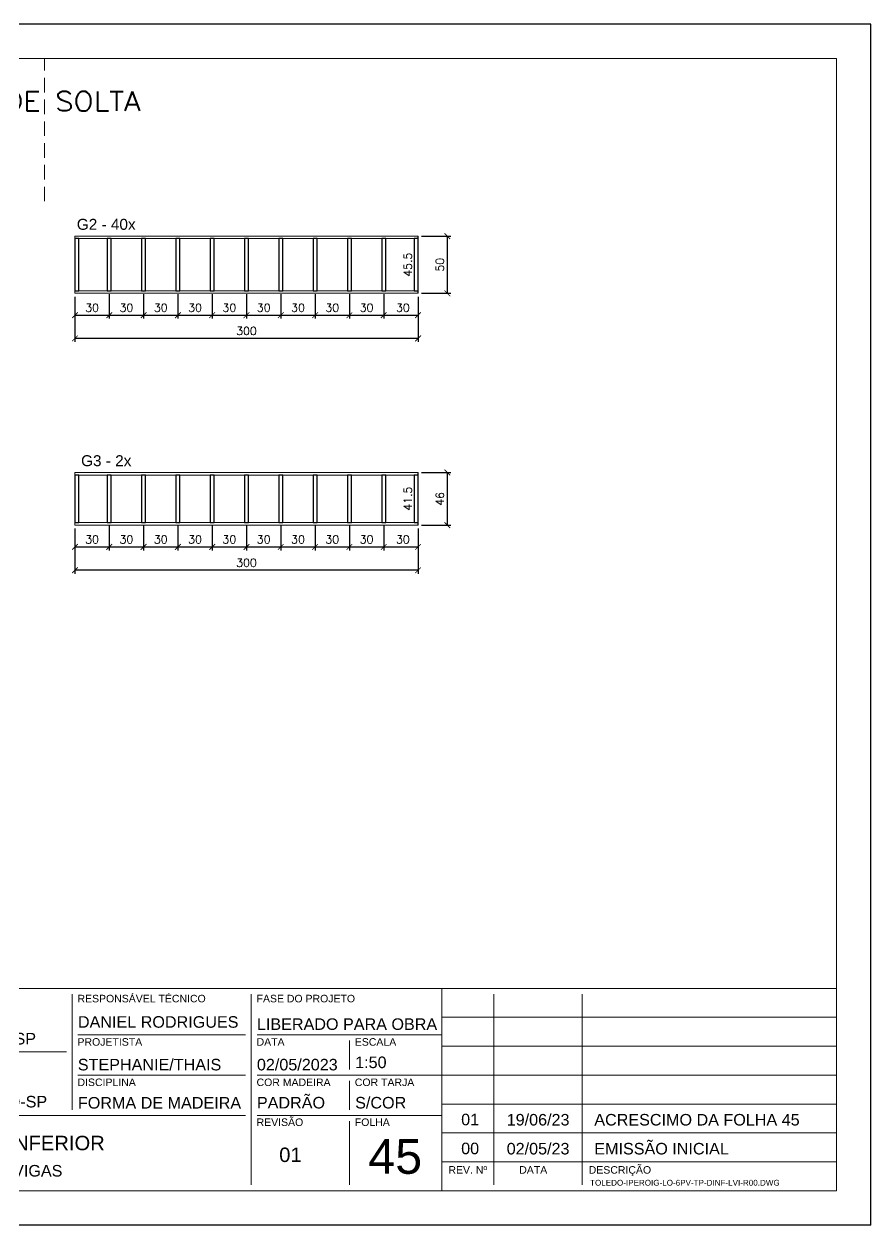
# Model space of a CAD drawing. Extents: x -23436 to 4767, y -4638 to 9755.
# Drawn here: x -18347 to -17606, y -3968 to -2918 of the extents above; entities that cross this region are included whole.
import ezdxf
from ezdxf.enums import TextEntityAlignment as Align

# ---------------------------------------------------------------- set-up
doc = ezdxf.new("R2010")
doc.units = 0
doc.header["$PDMODE"] = 2
doc.header["$PDSIZE"] = 10
doc.linetypes.add('HIDDEN', pattern=[9.525, 6.35, -3.175])
doc.layers.get('0').update_dxf_attribs({"lineweight": 13})
doc.layers.get('Defpoints').update_dxf_attribs({"lineweight": 13})
for name, color, linetype in [('Cota', 4, 'Continuous'), ('Cota Sarrafo', 180, 'Continuous'), ('MB Logo', 255, 'Continuous'), ('Romaneio', 10, 'Continuous'), ('Sarr 3.5x7', 81, 'Continuous'), ('Texto de Titulo', 7, 'Continuous'), ('Texto Qtd Sarr', 242, 'Continuous')]:
    doc.layers.add(name, color=color, linetype=linetype)
for name, color, linetype, lineweight in [('FOLHA MB', 7, 'Continuous', 13), ('N° Folha', 5, 'Continuous', 13), ('Sarr 2.2x7', 40, 'Continuous', 9), ('Texto Seção', 7, 'Continuous', 15)]:
    doc.layers.add(name, color=color, linetype=linetype, lineweight=lineweight)
doc.layers.add('Laje_Perimetro', color=7, linetype='Continuous', plot=False)
doc.styles.add('ARIAL', font='arial.ttf', dxfattribs={"oblique": 15, "height": 25})
doc.styles.add('MB_C01', font='arial.ttf', dxfattribs={"height": 1.3})
doc.styles.add('MB_C02', font='arial.ttf', dxfattribs={"height": 2})
doc.styles.add('MB_C03', font='arial.ttf', dxfattribs={"height": 2.5})
doc.styles.add('MB_C04', font='arial.ttf', dxfattribs={"height": 6})
doc.styles.add('ROMANS', font='romans.shx')
doc.dimstyles.new('Cota Paínel', dxfattribs={"dimtxt": 7, "dimasz": 5, "dimexe": 3, "dimexo": 3, "dimgap": 3, "dimtad": 1, "dimdec": 1, "dimzin": 12, "dimdsep": 46, "dimtxsty": 'ROMANS', "dimblk": 'ARCHTICK', "dimcen": 0, "dimclrd": 4, "dimclre": 4, "dimclrt": 1, "dimadec": 1, "dimazin": 3, "dimtfac": 1, "dimtdec": 1, "dimtmove": 0, "dimatfit": 3, "dimldrblk": 'OBLIQUE', "dimfxl": 1, "dimtolj": 1, "dimtzin": 12, "dimarcsym": 0})
doc.dimstyles.new('Cota Sarrafo Paínel', dxfattribs={"dimtxt": 7, "dimasz": 5, "dimexe": 1.25, "dimexo": 2.5, "dimgap": 2, "dimtad": 1, "dimdec": 1, "dimdsep": 46, "dimtxsty": 'ROMANS', "dimblk": 'OBLIQUE', "dimcen": 10, "dimdle": 1, "dimse1": 1, "dimse2": 1, "dimsd1": 1, "dimsd2": 1, "dimclrd": 256, "dimclre": 256, "dimclrt": 1, "dimadec": 0, "dimazin": 0, "dimtfac": 1, "dimtdec": 1, "dimtmove": 0, "dimatfit": 3, "dimldrblk": 'OBLIQUE', "dimfxl": 1, "dimlwd": -1, "dimlwe": -1, "dimarcsym": 0})

# ---------------------------------------------------------------- blocks, each defined once
blk = doc.blocks.new('A$C169d8357')
at = {"layer": 'FOLHA MB', "color": 1}
for p, q in [((1109.8, 356.7), (70, 356.7)), ((786.6, 351.7), (786.6, 250.7)), ((943.1, 351.7), (943.1, 185)), ((1109.8, 356.7), (1109.8, 179.9)), ((1455, 356.7), (1109.8, 356.7)), ((1155.3, 185), (1155.3, 351.7)), ((1232.6, 351.7), (1232.6, 185)), ((1455, 331.5), (1109.8, 331.5)), ((938.1, 316.3), (791.6, 316.3)), ((1109.8, 316.3), (948.2, 316.3)), ((1029, 311.3), (1029, 286)), ((1455, 306.2), (1109.8, 306.2)), ((781.5, 301.2), (450.7, 301.2)), ((938.1, 281), (791.6, 281)), ((1109.8, 281), (948.2, 281)), ((1029, 275.9), (1029, 250.7)), ((1455, 281), (1109.8, 281)), ((1455, 255.7), (1109.8, 255.7)), ((938.1, 245.6), (450.7, 245.6)), ((1109.8, 245.6), (948.2, 245.6)), ((1029, 240.6), (1029, 185)), ((1455, 230.4), (1109.8, 230.4)), ((1455, 205.2), (1109.8, 205.2))]:
    blk.add_line(p, q, dxfattribs=at)
for points in [[(0, 1199.9), (0, 149.9), (1485, 149.9), (1485, 1199.9)], [(70, 1169.9), (70, 179.9), (1455, 179.9), (1455, 1169.9)]]:
    blk.add_lwpolyline(points, close=True, dxfattribs=at)
at = {"layer": 'FOLHA MB', "color": 6}
for s, height, style, p in [('RESPONSÁVEL TÉCNICO', 6.566, 'MB_C01', (791.2, 344.6)), ('FASE DO PROJETO', 6.566, 'MB_C01', (947.8, 344.6)), ('R. HUNGRIA,620-10ºANDAR-SÃO PAULO-SP', 10.102, 'MB_C02', (459.7, 307.8)), ('PROJETISTA', 6.57, 'MB_C01', (791.2, 306.7)), ('DATA', 6.57, 'MB_C01', (947.8, 306.7)), ('ESCALA', 6.57, 'MB_C01', (1033.7, 306.7)), ('DISCIPLINA', 6.57, 'MB_C01', (791.2, 271.4)), ('COR MADEIRA', 6.566, 'MB_C01', (947.8, 271.4)), ('COR TARJA', 6.57, 'MB_C01', (1033.7, 271.4)), ('RUA IPEROIG,180-PERDIZES-SÃO PAULO-SP', 10.102, 'MB_C02', (459.7, 252.7)), ('REVISÃO', 6.57, 'MB_C01', (947.8, 236.5)), ('FOLHA', 6.57, 'MB_C01', (1033.7, 236.5)), ('PROJETO EXECUTIVO DE LATERAIS DE VIGAS', 10.102, 'MB_C02', (459.7, 192.3))]:
    blk.add_text(s, height=height, dxfattribs=dict(at, style=style)).set_placement(p)
at = {"layer": 'FOLHA MB', "color": 5}
for s, height, style, p in [('DANIEL RODRIGUES', 10.102, 'MB_C02', (791.6, 322.4)), ('LIBERADO PARA OBRA', 10.102, 'MB_C02', (948.1, 320.5)), ('STEPHANIE/THAIS', 10.102, 'MB_C02', (791.5, 285.1)), ('02/05/2023', 10.1, 'MB_C02', (948.1, 285.1)), ('1:50', 10.1, 'MB_C02', (1034, 287.1)), ('PADRÃO', 10.1, 'MB_C02', (948.1, 251.8)), ('FORMA DE MADEIRA', 10.102, 'MB_C02', (791.6, 251.7)), ('S/COR', 10.1, 'MB_C02', (1034, 251.8)), ('01', 10.1, 'MB_C02', (1126.7, 237.1)), ('19/06/23', 10.1, 'MB_C02', (1166.5, 236.9)), ('ACRESCIMO DA FOLHA 45', 10.102, 'MB_C02', (1243.1, 236.9)), ('6º PAVIMENTO / TIPO / DUPLEX INFERIOR', 12.628, 'MB_C03', (459.7, 215.3)), ('00', 10.1, 'MB_C02', (1126.7, 211.8)), ('02/05/23', 10.1, 'MB_C02', (1166.5, 211.6)), ('EMISSÃO INICIAL', 10.102, 'MB_C02', (1243.1, 211.6)), ('01', 12.63, 'MB_C03', (967.6, 205))]:
    blk.add_text(s, height=height, dxfattribs=dict(at, style=style)).set_placement(p)
at = {"layer": 'FOLHA MB', "color": 6, "style": 'MB_C01'}
for s, p in [('REV. Nº', (1132.5, 198.1)), ('DATA', (1189.7, 198.1)), ('DESCRIÇÃO', (1265.5, 198.1))]:
    blk.add_text(s, height=6.57, dxfattribs=at).set_placement(p, align=Align.MIDDLE_CENTER)
at = {"layer": 'FOLHA MB', "insert": (1239.4, 189.4), "char_height": 5.051, "width": 210.818, "attachment_point": 1, "style": 'MB_C04'}
blk.add_mtext('TOLEDO-IPEROIG-LO-6PV-TP-DINF-LVI-R00.DWG', dxfattribs=at)
blk = doc.blocks.new('titulo1')
at = {"layer": 'Defpoints', "color": 252, "linetype": 'HIDDEN', "ltscale": 2}
blk.add_line((0, 0), (0, 125), dxfattribs=at)
at = {"layer": 'Defpoints', "style": 'ROMANS', "oblique": 15}
blk.add_attdef('FOLHA', text='', height=10, dxfattribs=at).set_placement((0, 15.6), align=Align.MIDDLE_CENTER)
at = {"layer": 'Texto Qtd Sarr', "color": 3, "style": 'ROMANS', "oblique": 15}
for tag, height, p in [('TITULO', 17, (0, 71.4)), ('SEÇÃO', 12, (0, 41.5))]:
    blk.add_attdef(tag, text='', height=height, dxfattribs=at).set_placement(p, align=Align.MIDDLE_CENTER)
blk = doc.blocks.new('_ArchTick')
at = {"color": 0, "linetype": 'ByBlock', "const_width": 0.15}
blk.add_lwpolyline([(-0.5, -0.5), (0.5, 0.5)], dxfattribs=at)
blk = doc.blocks.new('*D1523')
at = {"layer": 'Cota', "color": 4, "linetype": 'Continuous', "lineweight": -2, "transparency": 16777216}
for p, q in [((-18302.4, -3156.2), (-18302.4, -3175.3)), ((-18272.4, -3153.9), (-18272.4, -3175.3)), ((-18302.4, -3172.3), (-18272.4, -3172.3))]:
    blk.add_line(p, q, dxfattribs=at)
at = {"layer": 'Defpoints', "color": 0, "linetype": 'Continuous', "transparency": 16777216}
for p in [(-18302.4, -3153.2), (-18272.4, -3150.9), (-18272.4, -3172.3)]:
    blk.add_point(p, dxfattribs=at)
at = {"layer": 'Cota', "color": 4, "linetype": 'Continuous', "lineweight": -2, "transparency": 16777216, "xscale": 5, "yscale": 5, "zscale": 5, "rotation": 180}
blk.add_blockref('_ArchTick', (-18302.4, -3172.3), dxfattribs=at)
at = {"layer": 'Cota', "color": 4, "linetype": 'Continuous', "lineweight": -2, "transparency": 16777216, "xscale": 5, "yscale": 5, "zscale": 5}
blk.add_blockref('_ArchTick', (-18272.4, -3172.3), dxfattribs=at)
at = {"layer": 'Cota', "color": 1, "linetype": 'Continuous', "transparency": 16777216, "insert": (-18287.4, -3165.8), "char_height": 7, "attachment_point": 5, "style": 'ROMANS'}
blk.add_mtext('\\A1;30', dxfattribs=at)
blk = doc.blocks.new('_OBLIQUE')
at = {"color": 0, "linetype": 'ByBlock', "lineweight": -2}
for p, q in [((0, 0), (-1, 0)), ((-0.5, -0.5), (0.5, 0.5))]:
    blk.add_line(p, q, dxfattribs=at)
blk = doc.blocks.new('*D1524')
at = {"layer": 'Cota', "color": 4, "linetype": 'Continuous', "lineweight": -2, "transparency": 16777216}
for p, q in [((-18272.4, -3153.9), (-18272.4, -3175.3)), ((-18242.4, -3153.9), (-18242.4, -3175.3)), ((-18272.4, -3172.3), (-18242.4, -3172.3))]:
    blk.add_line(p, q, dxfattribs=at)
at = {"layer": 'Defpoints', "color": 0, "linetype": 'Continuous', "transparency": 16777216}
for p in [(-18272.4, -3150.9), (-18242.4, -3150.9), (-18242.4, -3172.3)]:
    blk.add_point(p, dxfattribs=at)
at = {"layer": 'Cota', "color": 4, "linetype": 'Continuous', "lineweight": -2, "transparency": 16777216, "xscale": 5, "yscale": 5, "zscale": 5, "rotation": 180}
blk.add_blockref('_ArchTick', (-18272.4, -3172.3), dxfattribs=at)
at = {"layer": 'Cota', "color": 4, "linetype": 'Continuous', "lineweight": -2, "transparency": 16777216, "xscale": 5, "yscale": 5, "zscale": 5}
blk.add_blockref('_ArchTick', (-18242.4, -3172.3), dxfattribs=at)
at = {"layer": 'Cota', "color": 1, "linetype": 'Continuous', "transparency": 16777216, "insert": (-18257.4, -3165.8), "char_height": 7, "attachment_point": 5, "style": 'ROMANS'}
blk.add_mtext('\\A1;30', dxfattribs=at)
blk = doc.blocks.new('*D1525')
at = {"layer": 'Cota', "color": 4, "linetype": 'Continuous', "lineweight": -2, "transparency": 16777216}
for p, q in [((-18242.4, -3153.9), (-18242.4, -3175.3)), ((-18212.4, -3153.9), (-18212.4, -3175.3)), ((-18242.4, -3172.3), (-18212.4, -3172.3))]:
    blk.add_line(p, q, dxfattribs=at)
at = {"layer": 'Defpoints', "color": 0, "linetype": 'Continuous', "transparency": 16777216}
for p in [(-18242.4, -3150.9), (-18212.4, -3150.9), (-18212.4, -3172.3)]:
    blk.add_point(p, dxfattribs=at)
at = {"layer": 'Cota', "color": 4, "linetype": 'Continuous', "lineweight": -2, "transparency": 16777216, "xscale": 5, "yscale": 5, "zscale": 5, "rotation": 180}
blk.add_blockref('_ArchTick', (-18242.4, -3172.3), dxfattribs=at)
at = {"layer": 'Cota', "color": 4, "linetype": 'Continuous', "lineweight": -2, "transparency": 16777216, "xscale": 5, "yscale": 5, "zscale": 5}
blk.add_blockref('_ArchTick', (-18212.4, -3172.3), dxfattribs=at)
at = {"layer": 'Cota', "color": 1, "linetype": 'Continuous', "transparency": 16777216, "insert": (-18227.4, -3165.8), "char_height": 7, "attachment_point": 5, "style": 'ROMANS'}
blk.add_mtext('\\A1;30', dxfattribs=at)
blk = doc.blocks.new('*D1526')
at = {"layer": 'Cota', "color": 4, "linetype": 'Continuous', "lineweight": -2, "transparency": 16777216}
for p, q in [((-18212.4, -3153.9), (-18212.4, -3175.3)), ((-18182.4, -3153.9), (-18182.4, -3175.3)), ((-18212.4, -3172.3), (-18182.4, -3172.3))]:
    blk.add_line(p, q, dxfattribs=at)
at = {"layer": 'Defpoints', "color": 0, "linetype": 'Continuous', "transparency": 16777216}
for p in [(-18212.4, -3150.9), (-18182.4, -3150.9), (-18182.4, -3172.3)]:
    blk.add_point(p, dxfattribs=at)
at = {"layer": 'Cota', "color": 4, "linetype": 'Continuous', "lineweight": -2, "transparency": 16777216, "xscale": 5, "yscale": 5, "zscale": 5, "rotation": 180}
blk.add_blockref('_ArchTick', (-18212.4, -3172.3), dxfattribs=at)
at = {"layer": 'Cota', "color": 4, "linetype": 'Continuous', "lineweight": -2, "transparency": 16777216, "xscale": 5, "yscale": 5, "zscale": 5}
blk.add_blockref('_ArchTick', (-18182.4, -3172.3), dxfattribs=at)
at = {"layer": 'Cota', "color": 1, "linetype": 'Continuous', "transparency": 16777216, "insert": (-18197.4, -3165.8), "char_height": 7, "attachment_point": 5, "style": 'ROMANS'}
blk.add_mtext('\\A1;30', dxfattribs=at)
blk = doc.blocks.new('*D1527')
at = {"layer": 'Cota', "color": 4, "linetype": 'Continuous', "lineweight": -2, "transparency": 16777216}
for p, q in [((-18182.4, -3153.9), (-18182.4, -3175.3)), ((-18152.4, -3153.9), (-18152.4, -3175.3)), ((-18182.4, -3172.3), (-18152.4, -3172.3))]:
    blk.add_line(p, q, dxfattribs=at)
at = {"layer": 'Defpoints', "color": 0, "linetype": 'Continuous', "transparency": 16777216}
for p in [(-18182.4, -3150.9), (-18152.4, -3150.9), (-18152.4, -3172.3)]:
    blk.add_point(p, dxfattribs=at)
at = {"layer": 'Cota', "color": 4, "linetype": 'Continuous', "lineweight": -2, "transparency": 16777216, "xscale": 5, "yscale": 5, "zscale": 5, "rotation": 180}
blk.add_blockref('_ArchTick', (-18182.4, -3172.3), dxfattribs=at)
at = {"layer": 'Cota', "color": 4, "linetype": 'Continuous', "lineweight": -2, "transparency": 16777216, "xscale": 5, "yscale": 5, "zscale": 5}
blk.add_blockref('_ArchTick', (-18152.4, -3172.3), dxfattribs=at)
at = {"layer": 'Cota', "color": 1, "linetype": 'Continuous', "transparency": 16777216, "insert": (-18167.4, -3165.8), "char_height": 7, "attachment_point": 5, "style": 'ROMANS'}
blk.add_mtext('\\A1;30', dxfattribs=at)
blk = doc.blocks.new('*D1528')
at = {"layer": 'Cota', "color": 4, "linetype": 'Continuous', "lineweight": -2, "transparency": 16777216}
for p, q in [((-18152.4, -3153.9), (-18152.4, -3175.3)), ((-18122.4, -3153.9), (-18122.4, -3175.3)), ((-18152.4, -3172.3), (-18122.4, -3172.3))]:
    blk.add_line(p, q, dxfattribs=at)
at = {"layer": 'Defpoints', "color": 0, "linetype": 'Continuous', "transparency": 16777216}
for p in [(-18152.4, -3150.9), (-18122.4, -3150.9), (-18122.4, -3172.3)]:
    blk.add_point(p, dxfattribs=at)
at = {"layer": 'Cota', "color": 4, "linetype": 'Continuous', "lineweight": -2, "transparency": 16777216, "xscale": 5, "yscale": 5, "zscale": 5, "rotation": 180}
blk.add_blockref('_ArchTick', (-18152.4, -3172.3), dxfattribs=at)
at = {"layer": 'Cota', "color": 4, "linetype": 'Continuous', "lineweight": -2, "transparency": 16777216, "xscale": 5, "yscale": 5, "zscale": 5}
blk.add_blockref('_ArchTick', (-18122.4, -3172.3), dxfattribs=at)
at = {"layer": 'Cota', "color": 1, "linetype": 'Continuous', "transparency": 16777216, "insert": (-18137.4, -3165.8), "char_height": 7, "attachment_point": 5, "style": 'ROMANS'}
blk.add_mtext('\\A1;30', dxfattribs=at)
blk = doc.blocks.new('*D1529')
at = {"layer": 'Cota', "color": 4, "linetype": 'Continuous', "lineweight": -2, "transparency": 16777216}
for p, q in [((-18122.4, -3153.9), (-18122.4, -3175.3)), ((-18092.4, -3153.9), (-18092.4, -3175.3)), ((-18122.4, -3172.3), (-18092.4, -3172.3))]:
    blk.add_line(p, q, dxfattribs=at)
at = {"layer": 'Defpoints', "color": 0, "linetype": 'Continuous', "transparency": 16777216}
for p in [(-18122.4, -3150.9), (-18092.4, -3150.9), (-18092.4, -3172.3)]:
    blk.add_point(p, dxfattribs=at)
at = {"layer": 'Cota', "color": 4, "linetype": 'Continuous', "lineweight": -2, "transparency": 16777216, "xscale": 5, "yscale": 5, "zscale": 5, "rotation": 180}
blk.add_blockref('_ArchTick', (-18122.4, -3172.3), dxfattribs=at)
at = {"layer": 'Cota', "color": 4, "linetype": 'Continuous', "lineweight": -2, "transparency": 16777216, "xscale": 5, "yscale": 5, "zscale": 5}
blk.add_blockref('_ArchTick', (-18092.4, -3172.3), dxfattribs=at)
at = {"layer": 'Cota', "color": 1, "linetype": 'Continuous', "transparency": 16777216, "insert": (-18107.4, -3165.8), "char_height": 7, "attachment_point": 5, "style": 'ROMANS'}
blk.add_mtext('\\A1;30', dxfattribs=at)
blk = doc.blocks.new('*D1530')
at = {"layer": 'Cota', "color": 4, "linetype": 'Continuous', "lineweight": -2, "transparency": 16777216}
for p, q in [((-18302.4, -3156.2), (-18302.4, -3195.6)), ((-18002.4, -3156.2), (-18002.4, -3195.6)), ((-18002.4, -3192.6), (-18302.4, -3192.6))]:
    blk.add_line(p, q, dxfattribs=at)
at = {"layer": 'Defpoints', "color": 0, "linetype": 'Continuous', "transparency": 16777216}
for p in [(-18302.4, -3153.2), (-18002.4, -3153.2), (-18302.4, -3192.6)]:
    blk.add_point(p, dxfattribs=at)
at = {"layer": 'Cota', "color": 4, "linetype": 'Continuous', "lineweight": -2, "transparency": 16777216, "xscale": 5, "yscale": 5, "zscale": 5, "rotation": 180}
blk.add_blockref('_ArchTick', (-18302.4, -3192.6), dxfattribs=at)
at = {"layer": 'Cota', "color": 4, "linetype": 'Continuous', "lineweight": -2, "transparency": 16777216, "xscale": 5, "yscale": 5, "zscale": 5}
blk.add_blockref('_ArchTick', (-18002.4, -3192.6), dxfattribs=at)
at = {"layer": 'Cota', "color": 1, "linetype": 'Continuous', "transparency": 16777216, "insert": (-18152.4, -3186.1), "char_height": 7, "attachment_point": 5, "style": 'ROMANS'}
blk.add_mtext('\\A1;300', dxfattribs=at)
blk = doc.blocks.new('*D1531')
at = {"layer": 'Cota', "color": 4, "linetype": 'Continuous', "lineweight": -2, "transparency": 16777216}
for p, q in [((-17999.4, -3103.2), (-17973.8, -3103.2)), ((-17976.8, -3153.2), (-17976.8, -3103.2)), ((-17999.4, -3153.2), (-17973.8, -3153.2))]:
    blk.add_line(p, q, dxfattribs=at)
at = {"layer": 'Defpoints', "color": 0, "linetype": 'Continuous', "transparency": 16777216}
for p in [(-18002.4, -3103.2), (-17976.8, -3103.2), (-18002.4, -3153.2)]:
    blk.add_point(p, dxfattribs=at)
at = {"layer": 'Cota', "color": 4, "linetype": 'Continuous', "lineweight": -2, "transparency": 16777216, "xscale": 5, "yscale": 5, "zscale": 5}
for p, rotation in [((-17976.8, -3103.2), 90), ((-17976.8, -3153.2), 270)]:
    blk.add_blockref('_ArchTick', p, dxfattribs=dict(at, rotation=rotation))
at = {"layer": 'Cota', "color": 1, "linetype": 'Continuous', "transparency": 16777216, "insert": (-17983.3, -3128.2), "char_height": 7, "attachment_point": 5, "rotation": 90, "style": 'ROMANS'}
blk.add_mtext('\\A1;50', dxfattribs=at)
blk = doc.blocks.new('*D1532')
at = {"layer": 'Defpoints', "color": 0, "linetype": 'ByBlock', "transparency": 16777216}
for p in [(-18005.9, -3105.4), (-18005.9, -3150.9), (-18005.9, -3150.9)]:
    blk.add_point(p, dxfattribs=at)
at = {"layer": 'Cota Sarrafo', "color": 1, "linetype": 'ByBlock', "transparency": 16777216, "insert": (-18011.4, -3128.2), "char_height": 7, "attachment_point": 5, "rotation": 90, "style": 'ROMANS'}
blk.add_mtext('45.5', dxfattribs=at)
blk = doc.blocks.new('*D1533')
at = {"layer": 'Cota', "color": 4, "linetype": 'Continuous', "lineweight": -2, "transparency": 16777216}
for p, q in [((-18092.4, -3153.9), (-18092.4, -3175.3)), ((-18062.4, -3153.9), (-18062.4, -3175.3)), ((-18092.4, -3172.3), (-18062.4, -3172.3))]:
    blk.add_line(p, q, dxfattribs=at)
at = {"layer": 'Defpoints', "color": 0, "linetype": 'Continuous', "transparency": 16777216}
for p in [(-18092.4, -3150.9), (-18062.4, -3150.9), (-18062.4, -3172.3)]:
    blk.add_point(p, dxfattribs=at)
at = {"layer": 'Cota', "color": 4, "linetype": 'Continuous', "lineweight": -2, "transparency": 16777216, "xscale": 5, "yscale": 5, "zscale": 5, "rotation": 180}
blk.add_blockref('_ArchTick', (-18092.4, -3172.3), dxfattribs=at)
at = {"layer": 'Cota', "color": 4, "linetype": 'Continuous', "lineweight": -2, "transparency": 16777216, "xscale": 5, "yscale": 5, "zscale": 5}
blk.add_blockref('_ArchTick', (-18062.4, -3172.3), dxfattribs=at)
at = {"layer": 'Cota', "color": 1, "linetype": 'Continuous', "transparency": 16777216, "insert": (-18077.4, -3165.8), "char_height": 7, "attachment_point": 5, "style": 'ROMANS'}
blk.add_mtext('\\A1;30', dxfattribs=at)
blk = doc.blocks.new('*D1534')
at = {"layer": 'Cota', "color": 4, "linetype": 'Continuous', "lineweight": -2, "transparency": 16777216}
for p, q in [((-18062.4, -3153.9), (-18062.4, -3175.3)), ((-18032.4, -3153.9), (-18032.4, -3175.3)), ((-18062.4, -3172.3), (-18032.4, -3172.3))]:
    blk.add_line(p, q, dxfattribs=at)
at = {"layer": 'Defpoints', "color": 0, "linetype": 'Continuous', "transparency": 16777216}
for p in [(-18062.4, -3150.9), (-18032.4, -3150.9), (-18032.4, -3172.3)]:
    blk.add_point(p, dxfattribs=at)
at = {"layer": 'Cota', "color": 4, "linetype": 'Continuous', "lineweight": -2, "transparency": 16777216, "xscale": 5, "yscale": 5, "zscale": 5, "rotation": 180}
blk.add_blockref('_ArchTick', (-18062.4, -3172.3), dxfattribs=at)
at = {"layer": 'Cota', "color": 4, "linetype": 'Continuous', "lineweight": -2, "transparency": 16777216, "xscale": 5, "yscale": 5, "zscale": 5}
blk.add_blockref('_ArchTick', (-18032.4, -3172.3), dxfattribs=at)
at = {"layer": 'Cota', "color": 1, "linetype": 'Continuous', "transparency": 16777216, "insert": (-18047.4, -3165.8), "char_height": 7, "attachment_point": 5, "style": 'ROMANS'}
blk.add_mtext('\\A1;30', dxfattribs=at)
blk = doc.blocks.new('*D1535')
at = {"layer": 'Cota', "color": 4, "linetype": 'Continuous', "lineweight": -2, "transparency": 16777216}
for p, q in [((-18032.4, -3153.9), (-18032.4, -3175.3)), ((-18002.4, -3156.2), (-18002.4, -3175.3)), ((-18032.4, -3172.3), (-18002.4, -3172.3))]:
    blk.add_line(p, q, dxfattribs=at)
at = {"layer": 'Defpoints', "color": 0, "linetype": 'Continuous', "transparency": 16777216}
for p in [(-18032.4, -3150.9), (-18002.4, -3153.2), (-18002.4, -3172.3)]:
    blk.add_point(p, dxfattribs=at)
at = {"layer": 'Cota', "color": 4, "linetype": 'Continuous', "lineweight": -2, "transparency": 16777216, "xscale": 5, "yscale": 5, "zscale": 5, "rotation": 180}
blk.add_blockref('_ArchTick', (-18032.4, -3172.3), dxfattribs=at)
at = {"layer": 'Cota', "color": 4, "linetype": 'Continuous', "lineweight": -2, "transparency": 16777216, "xscale": 5, "yscale": 5, "zscale": 5}
blk.add_blockref('_ArchTick', (-18002.4, -3172.3), dxfattribs=at)
at = {"layer": 'Cota', "color": 1, "linetype": 'Continuous', "transparency": 16777216, "insert": (-18015.7, -3165.8), "char_height": 7, "attachment_point": 5, "style": 'ROMANS'}
blk.add_mtext('\\A1;30', dxfattribs=at)
blk = doc.blocks.new('*D1541')
at = {"layer": 'Cota', "color": 4, "linetype": 'Continuous', "lineweight": -2, "transparency": 16777216}
for p, q in [((-18302.4, -3358.9), (-18302.4, -3377.9)), ((-18272.4, -3356.6), (-18272.4, -3377.9)), ((-18302.4, -3374.9), (-18272.4, -3374.9))]:
    blk.add_line(p, q, dxfattribs=at)
at = {"layer": 'Defpoints', "color": 0, "linetype": 'Continuous', "transparency": 16777216}
for p in [(-18302.4, -3355.9), (-18272.4, -3353.6), (-18272.4, -3374.9)]:
    blk.add_point(p, dxfattribs=at)
at = {"layer": 'Cota', "color": 4, "linetype": 'Continuous', "lineweight": -2, "transparency": 16777216, "xscale": 5, "yscale": 5, "zscale": 5, "rotation": 180}
blk.add_blockref('_ArchTick', (-18302.4, -3374.9), dxfattribs=at)
at = {"layer": 'Cota', "color": 4, "linetype": 'Continuous', "lineweight": -2, "transparency": 16777216, "xscale": 5, "yscale": 5, "zscale": 5}
blk.add_blockref('_ArchTick', (-18272.4, -3374.9), dxfattribs=at)
at = {"layer": 'Cota', "color": 1, "linetype": 'Continuous', "transparency": 16777216, "insert": (-18287.4, -3368.4), "char_height": 7, "attachment_point": 5, "style": 'ROMANS'}
blk.add_mtext('\\A1;30', dxfattribs=at)
blk = doc.blocks.new('*D1542')
at = {"layer": 'Cota', "color": 4, "linetype": 'Continuous', "lineweight": -2, "transparency": 16777216}
for p, q in [((-18272.4, -3356.6), (-18272.4, -3377.9)), ((-18242.4, -3356.6), (-18242.4, -3377.9)), ((-18272.4, -3374.9), (-18242.4, -3374.9))]:
    blk.add_line(p, q, dxfattribs=at)
at = {"layer": 'Defpoints', "color": 0, "linetype": 'Continuous', "transparency": 16777216}
for p in [(-18272.4, -3353.6), (-18242.4, -3353.6), (-18242.4, -3374.9)]:
    blk.add_point(p, dxfattribs=at)
at = {"layer": 'Cota', "color": 4, "linetype": 'Continuous', "lineweight": -2, "transparency": 16777216, "xscale": 5, "yscale": 5, "zscale": 5, "rotation": 180}
blk.add_blockref('_ArchTick', (-18272.4, -3374.9), dxfattribs=at)
at = {"layer": 'Cota', "color": 4, "linetype": 'Continuous', "lineweight": -2, "transparency": 16777216, "xscale": 5, "yscale": 5, "zscale": 5}
blk.add_blockref('_ArchTick', (-18242.4, -3374.9), dxfattribs=at)
at = {"layer": 'Cota', "color": 1, "linetype": 'Continuous', "transparency": 16777216, "insert": (-18257.4, -3368.4), "char_height": 7, "attachment_point": 5, "style": 'ROMANS'}
blk.add_mtext('\\A1;30', dxfattribs=at)
blk = doc.blocks.new('*D1543')
at = {"layer": 'Cota', "color": 4, "linetype": 'Continuous', "lineweight": -2, "transparency": 16777216}
for p, q in [((-18242.4, -3356.6), (-18242.4, -3377.9)), ((-18212.4, -3356.6), (-18212.4, -3377.9)), ((-18242.4, -3374.9), (-18212.4, -3374.9))]:
    blk.add_line(p, q, dxfattribs=at)
at = {"layer": 'Defpoints', "color": 0, "linetype": 'Continuous', "transparency": 16777216}
for p in [(-18242.4, -3353.6), (-18212.4, -3353.6), (-18212.4, -3374.9)]:
    blk.add_point(p, dxfattribs=at)
at = {"layer": 'Cota', "color": 4, "linetype": 'Continuous', "lineweight": -2, "transparency": 16777216, "xscale": 5, "yscale": 5, "zscale": 5, "rotation": 180}
blk.add_blockref('_ArchTick', (-18242.4, -3374.9), dxfattribs=at)
at = {"layer": 'Cota', "color": 4, "linetype": 'Continuous', "lineweight": -2, "transparency": 16777216, "xscale": 5, "yscale": 5, "zscale": 5}
blk.add_blockref('_ArchTick', (-18212.4, -3374.9), dxfattribs=at)
at = {"layer": 'Cota', "color": 1, "linetype": 'Continuous', "transparency": 16777216, "insert": (-18227.4, -3368.4), "char_height": 7, "attachment_point": 5, "style": 'ROMANS'}
blk.add_mtext('\\A1;30', dxfattribs=at)
blk = doc.blocks.new('*D1544')
at = {"layer": 'Cota', "color": 4, "linetype": 'Continuous', "lineweight": -2, "transparency": 16777216}
for p, q in [((-18212.4, -3356.6), (-18212.4, -3377.9)), ((-18182.4, -3356.6), (-18182.4, -3377.9)), ((-18212.4, -3374.9), (-18182.4, -3374.9))]:
    blk.add_line(p, q, dxfattribs=at)
at = {"layer": 'Defpoints', "color": 0, "linetype": 'Continuous', "transparency": 16777216}
for p in [(-18212.4, -3353.6), (-18182.4, -3353.6), (-18182.4, -3374.9)]:
    blk.add_point(p, dxfattribs=at)
at = {"layer": 'Cota', "color": 4, "linetype": 'Continuous', "lineweight": -2, "transparency": 16777216, "xscale": 5, "yscale": 5, "zscale": 5, "rotation": 180}
blk.add_blockref('_ArchTick', (-18212.4, -3374.9), dxfattribs=at)
at = {"layer": 'Cota', "color": 4, "linetype": 'Continuous', "lineweight": -2, "transparency": 16777216, "xscale": 5, "yscale": 5, "zscale": 5}
blk.add_blockref('_ArchTick', (-18182.4, -3374.9), dxfattribs=at)
at = {"layer": 'Cota', "color": 1, "linetype": 'Continuous', "transparency": 16777216, "insert": (-18197.4, -3368.4), "char_height": 7, "attachment_point": 5, "style": 'ROMANS'}
blk.add_mtext('\\A1;30', dxfattribs=at)
blk = doc.blocks.new('*D1545')
at = {"layer": 'Cota', "color": 4, "linetype": 'Continuous', "lineweight": -2, "transparency": 16777216}
for p, q in [((-18182.4, -3356.6), (-18182.4, -3377.9)), ((-18152.4, -3356.6), (-18152.4, -3377.9)), ((-18182.4, -3374.9), (-18152.4, -3374.9))]:
    blk.add_line(p, q, dxfattribs=at)
at = {"layer": 'Defpoints', "color": 0, "linetype": 'Continuous', "transparency": 16777216}
for p in [(-18182.4, -3353.6), (-18152.4, -3353.6), (-18152.4, -3374.9)]:
    blk.add_point(p, dxfattribs=at)
at = {"layer": 'Cota', "color": 4, "linetype": 'Continuous', "lineweight": -2, "transparency": 16777216, "xscale": 5, "yscale": 5, "zscale": 5, "rotation": 180}
blk.add_blockref('_ArchTick', (-18182.4, -3374.9), dxfattribs=at)
at = {"layer": 'Cota', "color": 4, "linetype": 'Continuous', "lineweight": -2, "transparency": 16777216, "xscale": 5, "yscale": 5, "zscale": 5}
blk.add_blockref('_ArchTick', (-18152.4, -3374.9), dxfattribs=at)
at = {"layer": 'Cota', "color": 1, "linetype": 'Continuous', "transparency": 16777216, "insert": (-18167.4, -3368.4), "char_height": 7, "attachment_point": 5, "style": 'ROMANS'}
blk.add_mtext('\\A1;30', dxfattribs=at)
blk = doc.blocks.new('*D1546')
at = {"layer": 'Cota', "color": 4, "linetype": 'Continuous', "lineweight": -2, "transparency": 16777216}
for p, q in [((-18152.4, -3356.6), (-18152.4, -3377.9)), ((-18122.4, -3356.6), (-18122.4, -3377.9)), ((-18152.4, -3374.9), (-18122.4, -3374.9))]:
    blk.add_line(p, q, dxfattribs=at)
at = {"layer": 'Defpoints', "color": 0, "linetype": 'Continuous', "transparency": 16777216}
for p in [(-18152.4, -3353.6), (-18122.4, -3353.6), (-18122.4, -3374.9)]:
    blk.add_point(p, dxfattribs=at)
at = {"layer": 'Cota', "color": 4, "linetype": 'Continuous', "lineweight": -2, "transparency": 16777216, "xscale": 5, "yscale": 5, "zscale": 5, "rotation": 180}
blk.add_blockref('_ArchTick', (-18152.4, -3374.9), dxfattribs=at)
at = {"layer": 'Cota', "color": 4, "linetype": 'Continuous', "lineweight": -2, "transparency": 16777216, "xscale": 5, "yscale": 5, "zscale": 5}
blk.add_blockref('_ArchTick', (-18122.4, -3374.9), dxfattribs=at)
at = {"layer": 'Cota', "color": 1, "linetype": 'Continuous', "transparency": 16777216, "insert": (-18137.4, -3368.4), "char_height": 7, "attachment_point": 5, "style": 'ROMANS'}
blk.add_mtext('\\A1;30', dxfattribs=at)
blk = doc.blocks.new('*D1547')
at = {"layer": 'Cota', "color": 4, "linetype": 'Continuous', "lineweight": -2, "transparency": 16777216}
for p, q in [((-18122.4, -3356.6), (-18122.4, -3377.9)), ((-18092.4, -3356.6), (-18092.4, -3377.9)), ((-18122.4, -3374.9), (-18092.4, -3374.9))]:
    blk.add_line(p, q, dxfattribs=at)
at = {"layer": 'Defpoints', "color": 0, "linetype": 'Continuous', "transparency": 16777216}
for p in [(-18122.4, -3353.6), (-18092.4, -3353.6), (-18092.4, -3374.9)]:
    blk.add_point(p, dxfattribs=at)
at = {"layer": 'Cota', "color": 4, "linetype": 'Continuous', "lineweight": -2, "transparency": 16777216, "xscale": 5, "yscale": 5, "zscale": 5, "rotation": 180}
blk.add_blockref('_ArchTick', (-18122.4, -3374.9), dxfattribs=at)
at = {"layer": 'Cota', "color": 4, "linetype": 'Continuous', "lineweight": -2, "transparency": 16777216, "xscale": 5, "yscale": 5, "zscale": 5}
blk.add_blockref('_ArchTick', (-18092.4, -3374.9), dxfattribs=at)
at = {"layer": 'Cota', "color": 1, "linetype": 'Continuous', "transparency": 16777216, "insert": (-18107.4, -3368.4), "char_height": 7, "attachment_point": 5, "style": 'ROMANS'}
blk.add_mtext('\\A1;30', dxfattribs=at)
blk = doc.blocks.new('*D1548')
at = {"layer": 'Cota', "color": 4, "linetype": 'Continuous', "lineweight": -2, "transparency": 16777216}
for p, q in [((-18302.4, -3358.9), (-18302.4, -3398.3)), ((-18002.4, -3358.9), (-18002.4, -3398.3)), ((-18002.4, -3395.3), (-18302.4, -3395.3))]:
    blk.add_line(p, q, dxfattribs=at)
at = {"layer": 'Defpoints', "color": 0, "linetype": 'Continuous', "transparency": 16777216}
for p in [(-18302.4, -3355.9), (-18002.4, -3355.9), (-18302.4, -3395.3)]:
    blk.add_point(p, dxfattribs=at)
at = {"layer": 'Cota', "color": 4, "linetype": 'Continuous', "lineweight": -2, "transparency": 16777216, "xscale": 5, "yscale": 5, "zscale": 5, "rotation": 180}
blk.add_blockref('_ArchTick', (-18302.4, -3395.3), dxfattribs=at)
at = {"layer": 'Cota', "color": 4, "linetype": 'Continuous', "lineweight": -2, "transparency": 16777216, "xscale": 5, "yscale": 5, "zscale": 5}
blk.add_blockref('_ArchTick', (-18002.4, -3395.3), dxfattribs=at)
at = {"layer": 'Cota', "color": 1, "linetype": 'Continuous', "transparency": 16777216, "insert": (-18152.4, -3388.8), "char_height": 7, "attachment_point": 5, "style": 'ROMANS'}
blk.add_mtext('\\A1;300', dxfattribs=at)
blk = doc.blocks.new('*D1549')
at = {"layer": 'Cota', "color": 4, "linetype": 'Continuous', "lineweight": -2, "transparency": 16777216}
for p, q in [((-17999.4, -3309.9), (-17973.8, -3309.9)), ((-17976.8, -3355.9), (-17976.8, -3309.9)), ((-17999.4, -3355.9), (-17973.8, -3355.9))]:
    blk.add_line(p, q, dxfattribs=at)
at = {"layer": 'Defpoints', "color": 0, "linetype": 'Continuous', "transparency": 16777216}
for p in [(-18002.4, -3309.9), (-17976.8, -3309.9), (-18002.4, -3355.9)]:
    blk.add_point(p, dxfattribs=at)
at = {"layer": 'Cota', "color": 4, "linetype": 'Continuous', "lineweight": -2, "transparency": 16777216, "xscale": 5, "yscale": 5, "zscale": 5}
for p, rotation in [((-17976.8, -3309.9), 90), ((-17976.8, -3355.9), 270)]:
    blk.add_blockref('_ArchTick', p, dxfattribs=dict(at, rotation=rotation))
at = {"layer": 'Cota', "color": 1, "linetype": 'Continuous', "transparency": 16777216, "insert": (-17983.3, -3332.9), "char_height": 7, "attachment_point": 5, "rotation": 90, "style": 'ROMANS'}
blk.add_mtext('\\A1;46', dxfattribs=at)
blk = doc.blocks.new('*D1550')
at = {"layer": 'Defpoints', "color": 0, "linetype": 'ByBlock', "transparency": 16777216}
for p in [(-18005.9, -3312.1), (-18005.9, -3353.6), (-18005.9, -3353.6)]:
    blk.add_point(p, dxfattribs=at)
at = {"layer": 'Cota Sarrafo', "color": 1, "linetype": 'ByBlock', "transparency": 16777216, "insert": (-18011.4, -3332.8), "char_height": 7, "attachment_point": 5, "rotation": 90, "style": 'ROMANS'}
blk.add_mtext('41.5', dxfattribs=at)
blk = doc.blocks.new('*D1551')
at = {"layer": 'Cota', "color": 4, "linetype": 'Continuous', "lineweight": -2, "transparency": 16777216}
for p, q in [((-18092.4, -3356.6), (-18092.4, -3377.9)), ((-18062.4, -3356.6), (-18062.4, -3377.9)), ((-18092.4, -3374.9), (-18062.4, -3374.9))]:
    blk.add_line(p, q, dxfattribs=at)
at = {"layer": 'Defpoints', "color": 0, "linetype": 'Continuous', "transparency": 16777216}
for p in [(-18092.4, -3353.6), (-18062.4, -3353.6), (-18062.4, -3374.9)]:
    blk.add_point(p, dxfattribs=at)
at = {"layer": 'Cota', "color": 4, "linetype": 'Continuous', "lineweight": -2, "transparency": 16777216, "xscale": 5, "yscale": 5, "zscale": 5, "rotation": 180}
blk.add_blockref('_ArchTick', (-18092.4, -3374.9), dxfattribs=at)
at = {"layer": 'Cota', "color": 4, "linetype": 'Continuous', "lineweight": -2, "transparency": 16777216, "xscale": 5, "yscale": 5, "zscale": 5}
blk.add_blockref('_ArchTick', (-18062.4, -3374.9), dxfattribs=at)
at = {"layer": 'Cota', "color": 1, "linetype": 'Continuous', "transparency": 16777216, "insert": (-18077.4, -3368.4), "char_height": 7, "attachment_point": 5, "style": 'ROMANS'}
blk.add_mtext('\\A1;30', dxfattribs=at)
blk = doc.blocks.new('*D1552')
at = {"layer": 'Cota', "color": 4, "linetype": 'Continuous', "lineweight": -2, "transparency": 16777216}
for p, q in [((-18062.4, -3356.6), (-18062.4, -3377.9)), ((-18032.4, -3356.6), (-18032.4, -3377.9)), ((-18062.4, -3374.9), (-18032.4, -3374.9))]:
    blk.add_line(p, q, dxfattribs=at)
at = {"layer": 'Defpoints', "color": 0, "linetype": 'Continuous', "transparency": 16777216}
for p in [(-18062.4, -3353.6), (-18032.4, -3353.6), (-18032.4, -3374.9)]:
    blk.add_point(p, dxfattribs=at)
at = {"layer": 'Cota', "color": 4, "linetype": 'Continuous', "lineweight": -2, "transparency": 16777216, "xscale": 5, "yscale": 5, "zscale": 5, "rotation": 180}
blk.add_blockref('_ArchTick', (-18062.4, -3374.9), dxfattribs=at)
at = {"layer": 'Cota', "color": 4, "linetype": 'Continuous', "lineweight": -2, "transparency": 16777216, "xscale": 5, "yscale": 5, "zscale": 5}
blk.add_blockref('_ArchTick', (-18032.4, -3374.9), dxfattribs=at)
at = {"layer": 'Cota', "color": 1, "linetype": 'Continuous', "transparency": 16777216, "insert": (-18047.4, -3368.4), "char_height": 7, "attachment_point": 5, "style": 'ROMANS'}
blk.add_mtext('\\A1;30', dxfattribs=at)
blk = doc.blocks.new('*D1553')
at = {"layer": 'Cota', "color": 4, "linetype": 'Continuous', "lineweight": -2, "transparency": 16777216}
for p, q in [((-18032.4, -3356.6), (-18032.4, -3377.9)), ((-18002.4, -3358.9), (-18002.4, -3377.9)), ((-18032.4, -3374.9), (-18002.4, -3374.9))]:
    blk.add_line(p, q, dxfattribs=at)
at = {"layer": 'Defpoints', "color": 0, "linetype": 'Continuous', "transparency": 16777216}
for p in [(-18032.4, -3353.6), (-18002.4, -3355.9), (-18002.4, -3374.9)]:
    blk.add_point(p, dxfattribs=at)
at = {"layer": 'Cota', "color": 4, "linetype": 'Continuous', "lineweight": -2, "transparency": 16777216, "xscale": 5, "yscale": 5, "zscale": 5, "rotation": 180}
blk.add_blockref('_ArchTick', (-18032.4, -3374.9), dxfattribs=at)
at = {"layer": 'Cota', "color": 4, "linetype": 'Continuous', "lineweight": -2, "transparency": 16777216, "xscale": 5, "yscale": 5, "zscale": 5}
blk.add_blockref('_ArchTick', (-18002.4, -3374.9), dxfattribs=at)
at = {"layer": 'Cota', "color": 1, "linetype": 'Continuous', "transparency": 16777216, "insert": (-18015.7, -3368.4), "char_height": 7, "attachment_point": 5, "style": 'ROMANS'}
blk.add_mtext('\\A1;30', dxfattribs=at)

msp = doc.modelspace()

# ---------------------------------------------------------------- linework, layer by layer
at = {"color": 40, "true_color": 0xf8d731}
msp.add_lwpolyline([(-19091.4, -3967.74), (-17606.38, -3967.74), (-17606.38, -2917.74), (-19091.4, -2917.74)], close=True, dxfattribs=at)
at = {"layer": 'Laje_Perimetro'}
msp.add_lwpolyline([(-17606.38, -2917.74), (-19091.4, -2917.74), (-19091.4, -3967.74), (-17606.38, -3967.74)], close=True, dxfattribs=at)
at = {"layer": 'Sarr 2.2x7'}
for p, q in [((-18002.41, -3103.18), (-18302.41, -3103.18)), ((-18302.41, -3103.18), (-18302.41, -3153.18)), ((-18002.41, -3105.4), (-18302.41, -3105.4)), ((-18302.41, -3150.93), (-18002.41, -3150.93)), ((-18302.41, -3153.18), (-18002.41, -3153.18)), ((-18002.41, -3309.85), (-18302.41, -3309.85)), ((-18302.41, -3309.85), (-18302.41, -3355.85)), ((-18002.41, -3312.08), (-18302.41, -3312.08)), ((-18302.41, -3353.6), (-18002.41, -3353.6)), ((-18302.41, -3355.85), (-18002.41, -3355.85))]:
    msp.add_line(p, q, dxfattribs=at)
at = {"layer": 'Sarr 3.5x7'}
for p, q in [((-18002.41, -3153.18), (-18002.41, -3103.18)), ((-18002.41, -3355.85), (-18002.41, -3309.85))]:
    msp.add_line(p, q, dxfattribs=at)
for points in [[(-18302.41, -3150.93), (-18298.91, -3150.93), (-18298.91, -3105.4), (-18302.41, -3105.4)], [(-18274.16, -3150.93), (-18270.66, -3150.93), (-18270.66, -3105.4), (-18274.16, -3105.4)], [(-18244.16, -3150.93), (-18240.66, -3150.93), (-18240.66, -3105.4), (-18244.16, -3105.4)], [(-18214.16, -3150.93), (-18210.66, -3150.93), (-18210.66, -3105.4), (-18214.16, -3105.4)], [(-18184.16, -3150.93), (-18180.66, -3150.93), (-18180.66, -3105.4), (-18184.16, -3105.4)], [(-18154.16, -3150.93), (-18150.66, -3150.93), (-18150.66, -3105.4), (-18154.16, -3105.4)], [(-18124.16, -3150.93), (-18120.66, -3150.93), (-18120.66, -3105.4), (-18124.16, -3105.4)], [(-18094.16, -3150.93), (-18090.66, -3150.93), (-18090.66, -3105.4), (-18094.16, -3105.4)], [(-18064.16, -3150.93), (-18060.66, -3150.93), (-18060.66, -3105.4), (-18064.16, -3105.4)], [(-18034.16, -3150.93), (-18030.66, -3150.93), (-18030.66, -3105.4), (-18034.16, -3105.4)], [(-18005.91, -3150.93), (-18002.41, -3150.93), (-18002.41, -3105.4), (-18005.91, -3105.4)], [(-18302.41, -3353.6), (-18298.91, -3353.6), (-18298.91, -3312.08), (-18302.41, -3312.08)], [(-18274.16, -3353.6), (-18270.66, -3353.6), (-18270.66, -3312.08), (-18274.16, -3312.08)], [(-18244.16, -3353.6), (-18240.66, -3353.6), (-18240.66, -3312.08), (-18244.16, -3312.08)], [(-18214.16, -3353.6), (-18210.66, -3353.6), (-18210.66, -3312.08), (-18214.16, -3312.08)], [(-18184.16, -3353.6), (-18180.66, -3353.6), (-18180.66, -3312.08), (-18184.16, -3312.08)], [(-18154.16, -3353.6), (-18150.66, -3353.6), (-18150.66, -3312.08), (-18154.16, -3312.08)], [(-18124.16, -3353.6), (-18120.66, -3353.6), (-18120.66, -3312.08), (-18124.16, -3312.08)], [(-18094.16, -3353.6), (-18090.66, -3353.6), (-18090.66, -3312.08), (-18094.16, -3312.08)], [(-18064.16, -3353.6), (-18060.66, -3353.6), (-18060.66, -3312.08), (-18064.16, -3312.08)], [(-18034.16, -3353.6), (-18030.66, -3353.6), (-18030.66, -3312.08), (-18034.16, -3312.08)], [(-18005.91, -3353.6), (-18002.41, -3353.6), (-18002.41, -3312.08), (-18005.91, -3312.08)]]:
    msp.add_lwpolyline(points, close=True, dxfattribs=at)

# ---------------------------------------------------------------- block references
at = {"layer": 'MB Logo'}
msp.add_blockref('A$C169d8357', (-19091.4, -4117.68), dxfattribs=at)
at = {"layer": 'Texto Seção'}
ref = msp.add_blockref('titulo1', (-18328.89, -3072.74), dxfattribs=at)
ref.add_attrib('TITULO', 'GRADE SOLTA', dxfattribs={"layer": 'Texto de Titulo', "color": 7, "height": 17, "style": 'ROMANS', "width": 1.1}).set_placement((-18328.89, -2985.24), align=Align.MIDDLE_CENTER)

# ---------------------------------------------------------------- texts
at = {"layer": 'N° Folha', "color": 5, "style": 'MB_C04'}
msp.add_text('45', height=30.306, dxfattribs=at).set_placement((-18045.93, -3923))
at = {"layer": 'Romaneio', "color": 0, "style": 'ARIAL'}
for s, p in [('G2 - 40x', (-18275.07, -3092.86)), ('G3 - 2x', (-18275.07, -3299.53))]:
    msp.add_text(s, height=9.6, dxfattribs=at).set_placement(p, align=Align.MIDDLE_CENTER)

# ---------------------------------------------------------------- dimensions: what is measured, and where the dimension line sits
at = {"layer": 'Cota', "linetype": 'Continuous'}
for base, p1, p2, picture, middle in [((-17976.77, -3103.18), (-18002.41, -3153.18), (-18002.41, -3103.18), '*D1531', (-17983.27, -3128.18)), ((-17976.77, -3309.85), (-18002.41, -3355.85), (-18002.41, -3309.85), '*D1549', (-17983.27, -3332.85))]:
    dim = msp.add_linear_dim(base=base, p1=p1, p2=p2, angle=90, dimstyle='Cota Paínel', dxfattribs=at)
    dim.commit()
    dim.dimension.update_dxf_attribs({"geometry": picture, "text_midpoint": middle})
for base, p1, p2, picture, middle in [((-18272.41, -3172.25), (-18302.41, -3153.18), (-18272.41, -3150.93), '*D1523', (-18287.41, -3165.75)), ((-18302.41, -3192.61), (-18002.41, -3153.18), (-18302.41, -3153.18), '*D1530', (-18152.41, -3186.11)), ((-18272.41, -3374.93), (-18302.41, -3355.85), (-18272.41, -3353.6), '*D1541', (-18287.41, -3368.43)), ((-18302.41, -3395.29), (-18002.41, -3355.85), (-18302.41, -3355.85), '*D1548', (-18152.41, -3388.79))]:
    dim = msp.add_linear_dim(base=base, p1=p1, p2=p2, dimstyle='Cota Paínel', dxfattribs=at)
    dim.commit()
    dim.dimension.update_dxf_attribs({"geometry": picture, "text_midpoint": middle})
for base, p1, p2, picture, middle in [((-18242.41, -3172.25), (-18272.41, -3150.93), (-18242.41, -3150.93), '*D1524', (-18257.41, -3165.75)), ((-18212.41, -3172.25), (-18242.41, -3150.93), (-18212.41, -3150.93), '*D1525', (-18227.41, -3165.75)), ((-18182.41, -3172.25), (-18212.41, -3150.93), (-18182.41, -3150.93), '*D1526', (-18197.41, -3165.75)), ((-18152.41, -3172.25), (-18182.41, -3150.93), (-18152.41, -3150.93), '*D1527', (-18167.41, -3165.75)), ((-18122.41, -3172.25), (-18152.41, -3150.93), (-18122.41, -3150.93), '*D1528', (-18137.41, -3165.75)), ((-18092.41, -3172.25), (-18122.41, -3150.93), (-18092.41, -3150.93), '*D1529', (-18107.41, -3165.75)), ((-18062.41, -3172.25), (-18092.41, -3150.93), (-18062.41, -3150.93), '*D1533', (-18077.41, -3165.75)), ((-18032.41, -3172.25), (-18062.41, -3150.93), (-18032.41, -3150.93), '*D1534', (-18047.41, -3165.75)), ((-18242.41, -3374.93), (-18272.41, -3353.6), (-18242.41, -3353.6), '*D1542', (-18257.41, -3368.43)), ((-18212.41, -3374.93), (-18242.41, -3353.6), (-18212.41, -3353.6), '*D1543', (-18227.41, -3368.43)), ((-18182.41, -3374.93), (-18212.41, -3353.6), (-18182.41, -3353.6), '*D1544', (-18197.41, -3368.43)), ((-18152.41, -3374.93), (-18182.41, -3353.6), (-18152.41, -3353.6), '*D1545', (-18167.41, -3368.43)), ((-18122.41, -3374.93), (-18152.41, -3353.6), (-18122.41, -3353.6), '*D1546', (-18137.41, -3368.43)), ((-18092.41, -3374.93), (-18122.41, -3353.6), (-18092.41, -3353.6), '*D1547', (-18107.41, -3368.43)), ((-18062.41, -3374.93), (-18092.41, -3353.6), (-18062.41, -3353.6), '*D1551', (-18077.41, -3368.43)), ((-18032.41, -3374.93), (-18062.41, -3353.6), (-18032.41, -3353.6), '*D1552', (-18047.41, -3368.43))]:
    dim = msp.add_linear_dim(base=base, p1=p1, p2=p2, dimstyle='Cota Paínel', override={"dimtmove": 1}, dxfattribs=at)
    dim.commit()
    dim.dimension.update_dxf_attribs({"geometry": picture, "text_midpoint": middle})
at = {"layer": 'Cota', "color": 2, "linetype": 'Continuous'}
for base, p1, p2, picture, middle in [((-18002.41, -3172.25), (-18032.41, -3150.93), (-18002.41, -3153.18), '*D1535', (-18015.66, -3172.25)), ((-18002.41, -3374.93), (-18032.41, -3353.6), (-18002.41, -3355.85), '*D1553', (-18015.66, -3374.93))]:
    dim = msp.add_linear_dim(base=base, p1=p1, p2=p2, dimstyle='Cota Paínel', dxfattribs=at)
    dim.commit()
    dim.dimension.update_dxf_attribs({"geometry": picture, "text_midpoint": middle, "dimtype": 160})
at = {"layer": 'Cota Sarrafo', "linetype": 'ByBlock'}
for base, p1, p2, picture, middle in [((-18005.91, -3150.93), (-18005.91, -3105.4), (-18005.91, -3150.93), '*D1532', (-18011.41, -3128.17)), ((-18005.91, -3353.6), (-18005.91, -3312.08), (-18005.91, -3353.6), '*D1550', (-18011.41, -3332.84))]:
    dim = msp.add_linear_dim(base=base, p1=p1, p2=p2, angle=90, dimstyle='Cota Sarrafo Paínel', dxfattribs=at)
    dim.commit()
    dim.dimension.update_dxf_attribs({"geometry": picture, "text_midpoint": middle})

doc.saveas('drawing.dxf')
